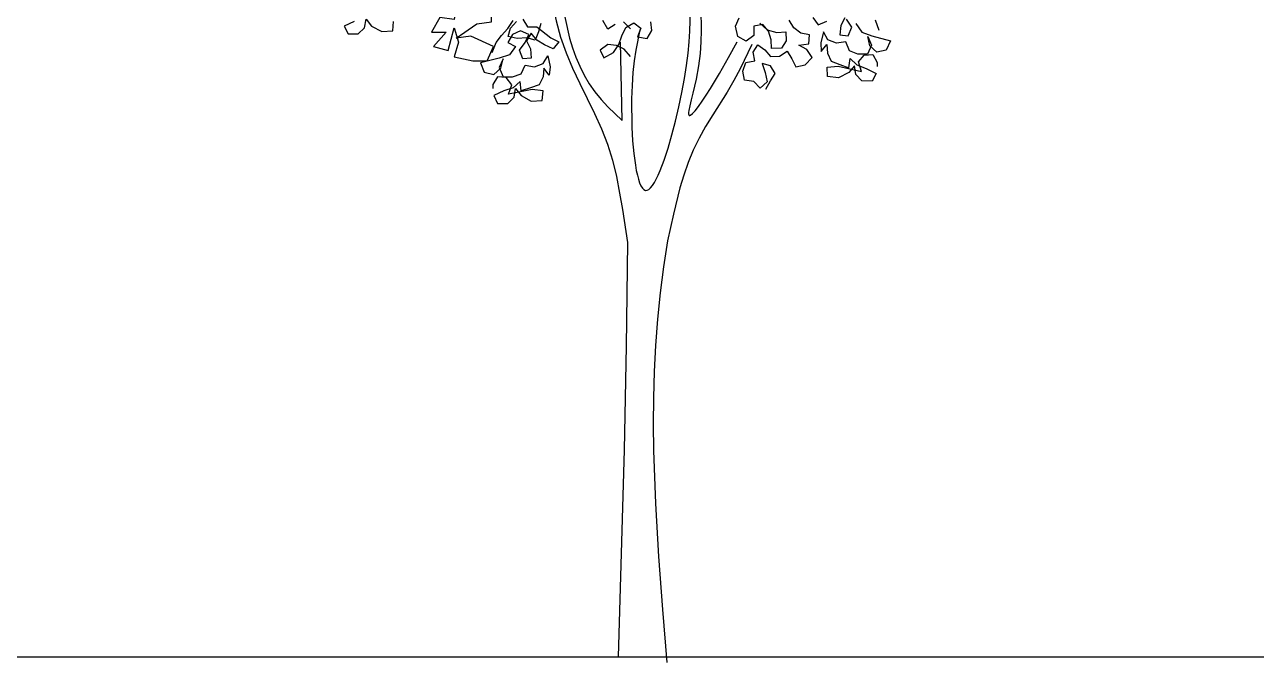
# Model space of a CAD drawing. Header units: millimetres. Extents: x 454 to 24074, y 929 to 15016.
# Drawn here: x 10565 to 13211, y 929 to 2300 of the extents above; entities that cross this region are included whole.
import ezdxf

# ---------------------------------------------------------------- set-up
doc = ezdxf.new("R2010")
doc.units = ezdxf.units.MM
doc.layers.add('cadblocksdwg.com', color=255, linetype='Continuous')

# ---------------------------------------------------------------- blocks, each defined once
blk = doc.blocks.new('Trees side 015_cad-block.com')
at = {"color": 0}
blk.add_line((17.5, 2259.7), (10.2, 2590), dxfattribs=at)
for points in [[(-12.1, 2664.8), (-43.2, 2645.1), (-64.1, 2680.7)], [(-325.2, 2669), (-335.4, 2632.9), (-348.5, 2598.4), (-384.7, 2608.7), (-424.8, 2606), (-462.6, 2613.4), (-452.4, 2649.6), (-428, 2677.2)], [(52.5, 2645.6), (22.9, 2675.3)], [(621.9, 2391.8), (641.4, 2427.5), (661.2, 2458.6), (641.2, 2490.5), (605.9, 2500.7), (619.1, 2461.6), (627.6, 2422.3), (598.4, 2395.5), (571.6, 2424.7), (531.7, 2430.1), (525.6, 2467.2), (538.1, 2505), (575.1, 2511.1), (569, 2548.2), (588.7, 2579.3), (617.6, 2557.1), (642, 2530.1), (679.2, 2531.6), (711.1, 2551.5), (731, 2519.7), (748.7, 2485.4), (788, 2494), (817.1, 2525.4), (794.7, 2559.5), (761.4, 2576.9), (803.1, 2583.2), (806.3, 2620.6), (768.7, 2628.4), (739.8, 2650.6), (719.9, 2682.5)], [(596.8, 2670.6), (628.2, 2641.5), (668.3, 2631.4), (705.5, 2632.9), (707, 2595.7), (687.3, 2564.6), (645.3, 2562.9), (643.9, 2600.2), (633.1, 2637), (608.7, 2664), (571.6, 2657.9), (570.9, 2618.2), (539.2, 2593.7), (503.4, 2613.2), (494.7, 2657.2), (509.6, 2692.7)], [(52.4, 2530.3), (26.1, 2560), (-6.8, 2576.5), (-43.1, 2579.8), (-76.1, 2556.8), (-59.6, 2523.8), (-20, 2546.8), (3, 2579.8), (16.3, 2616), (32.8, 2652.2), (65.7, 2672), (95.4, 2648.9), (82.2, 2612.6), (121.7, 2606), (141.5, 2638.9), (138.2, 2675.2)], [(-1110.4, 2677.3), (-1153.2, 2657.6), (-1136.8, 2624.7), (-1093.9, 2624.6), (-1067.5, 2650.9), (-1060.9, 2687.2), (-1037.9, 2657.5), (-995.1, 2634.4), (-948.9, 2637.7), (-945.6, 2677.2)], [(-681, 2745.6), (-689.7, 2684.9), (-750.5, 2693.6), (-785.3, 2632.8), (-724.4, 2632.8), (-776.6, 2572.1), (-715.7, 2554.7), (-689.7, 2650.2), (-672.3, 2589.4), (-689.7, 2528.7), (-611.5, 2511.3), (-550.6, 2511.3), (-524.5, 2572.1), (-620.1, 2615.5), (-681, 2606.8), (-594.1, 2667.5), (-533.2, 2676.2), (-533.2, 2737), (-594.1, 2737), (-524.5, 2728.3), (-585.4, 2745.6), (-646.2, 2728.3), (-646.2, 2754.3)], [(1098.4, 2639.5), (1083.2, 2682.8)], [(819.8, 2693.7), (842, 2663.4), (878.7, 2678.8)], [(954.9, 2693.1), (937.5, 2660.6), (933.1, 2621.2), (969.2, 2616.9), (983.5, 2652.7), (961.3, 2686.3)], [(1000.4, 2668.7), (1025.7, 2631.7), (1068.1, 2617.3), (1146.6, 2595.3), (1129, 2556.3), (1089.2, 2547.5), (1060.3, 2574.7), (1051.6, 2614.5), (1067, 2577.8), (1049.4, 2538.8), (1009.9, 2539.9), (974, 2554.1), (958.6, 2590.8), (918.9, 2585.3), (883, 2599.5), (864.2, 2633.1), (853, 2587.2), (855.3, 2550.9), (879.2, 2579.9), (881.4, 2543.6), (897, 2510.2), (932.8, 2495.9), (972, 2481.6), (976.4, 2521.1), (1005.3, 2493.9), (1044.4, 2479.6), (1086.7, 2458.6), (1069.3, 2426.1), (1026.5, 2427.3), (1000.9, 2454.4), (995.3, 2490.9), (971.4, 2461.9), (927.9, 2440), (881.9, 2444.7), (879.8, 2484.3), (926.1, 2489.5), (988.3, 2474.6), (1024.3, 2467), (1012.3, 2506.9), (1036.2, 2535.8), (1072.5, 2538.1), (1091.3, 2504.6), (1090.8, 2488.1)], [(-530.1, 2546.1), (-513.6, 2588.9), (-490.5, 2618.5), (-464.1, 2648.1), (-441, 2681.1)], [(-401.5, 2687.6), (-381.7, 2654.7), (-342.2, 2654.6), (-282.9, 2608.4), (-250, 2591.9), (-273.1, 2562.3), (-309.3, 2578.8), (-342.2, 2598.6), (-365.3, 2628.3), (-385.1, 2595.3), (-368.6, 2562.4), (-365.4, 2522.8), (-401.6, 2519.6), (-414.8, 2555.8), (-391.7, 2588.8), (-375.2, 2621.7), (-411.4, 2638.2), (-444.4, 2621.8), (-464.2, 2588.8), (-431.2, 2572.3), (-457.6, 2536.1), (-500.5, 2523), (-579.6, 2503.3), (-563.1, 2463.7), (-523.6, 2453.8), (-493.9, 2480.1), (-484, 2519.7), (-500.5, 2483.4), (-484.1, 2443.9), (-444.5, 2443.8), (-408.3, 2457), (-391.8, 2493.2), (-352.2, 2486.6), (-316, 2499.7), (-296.2, 2532.7), (-286.3, 2486.5), (-289.7, 2450.3), (-312.7, 2480), (-316, 2443.7), (-332.5, 2410.8), (-368.8, 2397.6), (-408.3, 2384.5), (-411.6, 2424), (-441.3, 2397.7), (-480.8, 2384.6), (-523.7, 2364.8), (-507.2, 2331.9), (-464.4, 2331.8), (-438, 2358.2), (-431.4, 2394.4), (-408.4, 2364.7), (-365.5, 2341.6), (-319.4, 2344.9), (-316.1, 2384.4), (-362.2, 2391), (-424.8, 2377.9), (-461.1, 2371.4), (-447.9, 2410.9), (-470.9, 2440.6), (-507.1, 2443.9), (-526.9, 2411), (-527, 2394.5)]]:
    blk.add_lwpolyline(points, dxfattribs=at)
at = {"color": 0, "flags": 128}
for points in [[(-247, 2854.2), (-236.4, 2771.7), (-222.9, 2689.3), (-203.9, 2607.2), (-191.6, 2566.7), (-177.4, 2526.9), (-160.9, 2488.2), (-142.2, 2450.7), (-121.1, 2414.8), (-97.3, 2380.8), (-70.9, 2348.7), (-42.5, 2318.2), (17.5, 2259.7)], [(-291.1, 2817.5), (-260.6, 2679.3), (-241.9, 2611.4), (-219.1, 2545), (-191.9, 2480.2), (-161.6, 2416.4), (-98.9, 2289.6), (-69.8, 2225.3), (-44.4, 2159.7), (-23.8, 2092.3), (-7.1, 2023.7), (6.6, 1954.3), (18.5, 1884.7), (39, 1745.3)], [(91, 2641.4), (75.1, 2556.4), (68.2, 2510.9), (62.6, 2461.8), (58.8, 2408.1), (56.8, 2350.7), (58.1, 2232.1), (61.3, 2174.5), (66.2, 2120.4), (72.8, 2071.6), (76.7, 2049.7), (81, 2029.9), (85.7, 2012.3), (90.8, 1997.1), (96.3, 1984.7), (102.1, 1975.1), (108.4, 1968.7), (115, 1965.6), (122, 1965.9), (129.2, 1969.5), (136.8, 1976.2), (144.6, 1985.8), (152.6, 1998.1), (160.7, 2012.9), (169, 2030.1), (177.3, 2049.3), (194.1, 2093.5), (210.7, 2143.9), (226.7, 2199), (242, 2257.3), (256.1, 2317.3), (268.7, 2377.5), (279.5, 2436.3), (288.2, 2492.3), (294.5, 2544.1), (298.7, 2592), (301.4, 2637), (304.2, 2722.1)], [(208.6, 1753.2), (191.7, 1643.4), (177.3, 1533.3), (166.1, 1423), (157.8, 1312.6), (152.2, 1201.9), (149.1, 1091.1), (148.3, 980.1), (149.5, 868.9), (157.1, 646.3), (170.1, 423.3), (186.8, 200), (205.3, -23.4)]]:
    blk.add_lwpolyline(points, dxfattribs=at)
at = {"color": 0, "extrusion": (0, 0, -1), "flags": 128}
for points in [[(-348.3, 2729.4), (-349.9, 2638.5), (-348.8, 2591.2), (-345.5, 2541.9), (-339.1, 2489.7), (-329, 2434), (-315, 2375.1), (-307.9, 2347.1), (-301.9, 2322.1), (-297.9, 2301.8), (-297, 2293.9), (-296.9, 2287.9), (-297.7, 2283.7), (-299.3, 2281.4), (-301.8, 2280.8), (-305.1, 2281.9), (-313.8, 2288.8), (-325.1, 2301.3), (-338.6, 2318.9), (-354, 2340.8), (-370.8, 2366.4), (-388.8, 2394.9), (-426.8, 2458.2), (-465.1, 2525.2), (-500.7, 2590.8)], [(-562.6, 2580), (-513.9, 2478.3), (-487.1, 2428.6), (-458.6, 2379.7), (-398.2, 2283.5), (-368.6, 2235.2), (-341, 2186), (-316.4, 2135.4), (-295.1, 2083.5), (-276.5, 2030.3), (-260.2, 1976.1), (-232.6, 1865.5), (-208.6, 1753.2)], [(-39, 1745.3), (-33.9, 1308.9), (-25, 872.5), (0, 0)]]:
    blk.add_lwpolyline(points, dxfattribs=at)

msp = doc.modelspace()

# ---------------------------------------------------------------- linework, layer by layer
msp.add_lwpolyline([(671.1, 940.9), (23739, 940.9)])

# ---------------------------------------------------------------- block references
at = {"layer": 'cadblocksdwg.com', "xscale": 0.5103099452236204, "yscale": 0.5103099452236204, "zscale": 0.5103099452236204}
msp.add_blockref('Trees side 015_cad-block.com', (11839.9, 940.9), dxfattribs=at)

doc.saveas('drawing.dxf')
